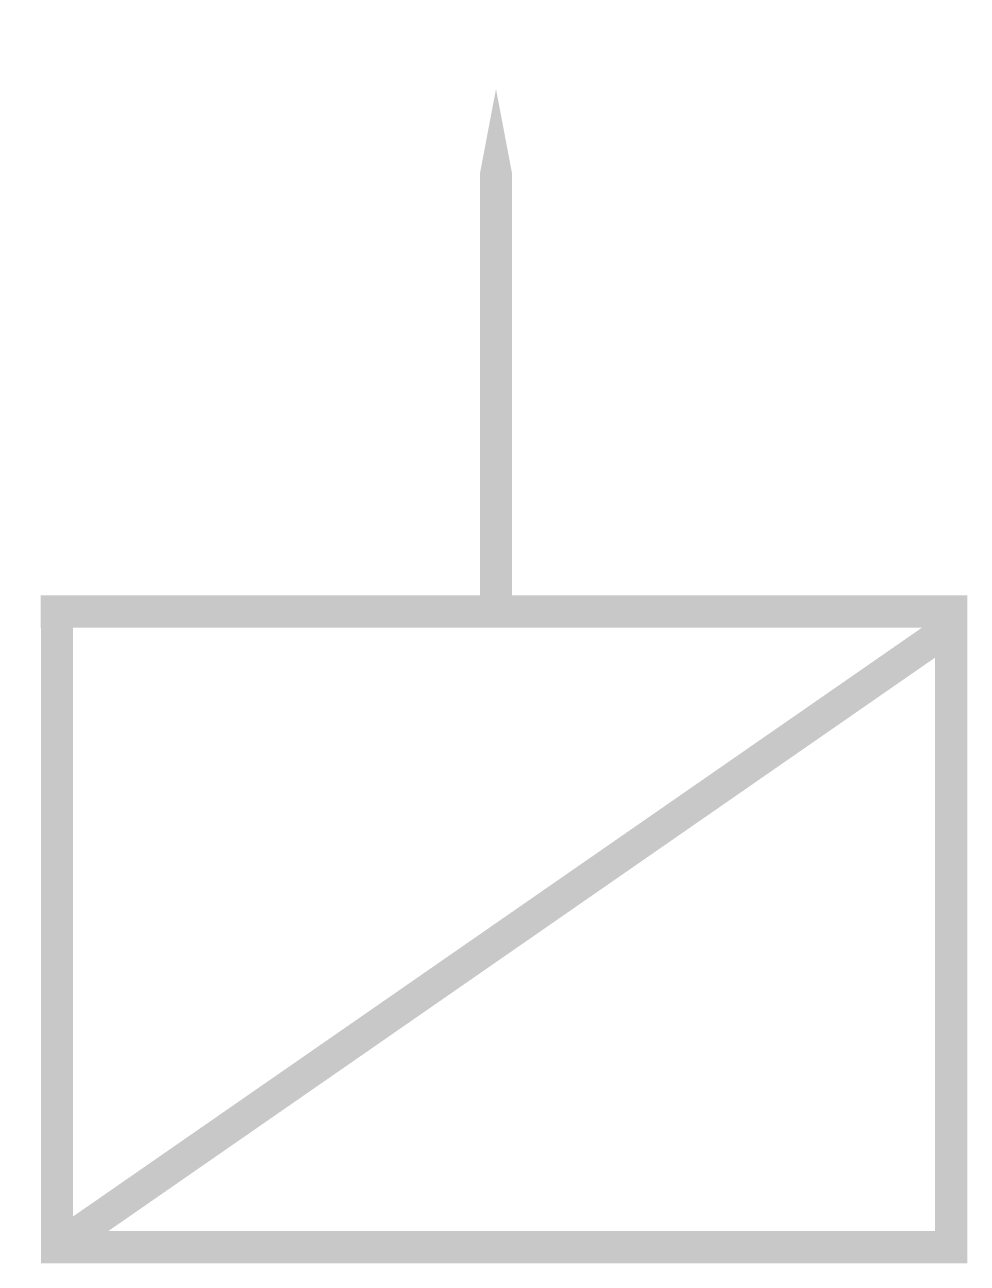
# Model space of a CAD drawing. Extents: x -0.07 to 2.86, y -0.01 to 3.85.
import ezdxf

# ---------------------------------------------------------------- set-up
doc = ezdxf.new("R2010")
doc.units = 0
doc.header["$MEASUREMENT"] = 0
doc.layers.get('0').update_dxf_attribs({"linetype": 'CONTINUOUS'})

msp = doc.modelspace()

# ---------------------------------------------------------------- linework, layer by layer
msp.add_lwpolyline([(1.3951, 2.0195, 0.1, 0.1, 0), (1.3951, 2.5947, 0.4, 0, 0), (1.3951, 3.6474, 0, 0, 0)], format="xyseb")
at = {"const_width": 0.1}
for points in [[(-0.0228, 2.0195), (2.8129, 2.0195), (2.8129, 0.0394), (0.0274, 0.0394), (0.0274, 2.0446)], [(2.8129, 1.9715), (0.0274, 0.0394)]]:
    msp.add_lwpolyline(points, dxfattribs=at)

doc.saveas('drawing.dxf')
